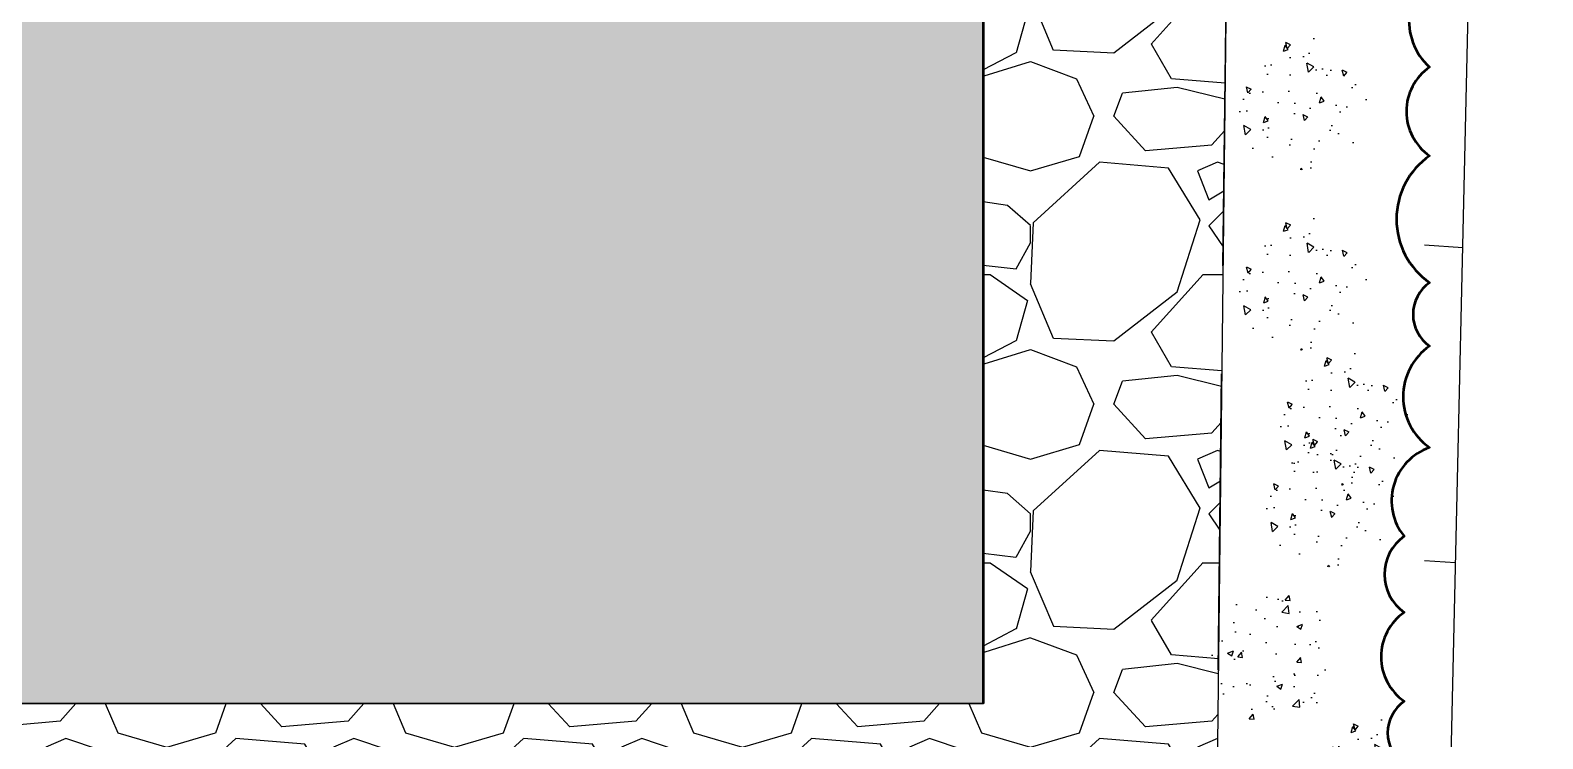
# Model space of a CAD drawing. Header units: millimetres. Extents: x 1933 to 24107, y 1228 to 18074.
# Drawn here: x 19422 to 24092, y 5429 to 7616 of the extents above; entities that cross this region are included whole.
import ezdxf

# ---------------------------------------------------------------- set-up
doc = ezdxf.new("R2010")
doc.units = ezdxf.units.MM
doc.layers.add('Walls', color=5, linetype='Continuous', lineweight=30)

msp = doc.modelspace()

# ---------------------------------------------------------------- hatches: boundary and pattern name
at = {"true_color": 0x333234}
h = msp.add_hatch(dxfattribs=at)
h.set_pattern_fill('GRAVEL', color=250, scale=35, style=0)
h.set_pattern_definition([(228.0128, (3586.27, 2899.596), (-7112, -8001), [119.603, -11840.67]), (184.96974, (3506.26, 2810.696), (10667.999996, 889.00005), [205.242, -20318.917]), (132.51045, (3301.79, 2792.916), (8890, -9779), [144.719, -14327.153]), (267.27369, (2955.08, 2570.666), (889, 17780), [186.902, -18503.253]), (292.83365, (2946.19, 2383.976), (-4445, 10668), [183.272, -18143.933]), (357.27369, (3017.31, 2215.066), (-17780, 889), [186.902, -18503.253]), (37.69424, (3204, 2206.176), (-11557, -8890), [247.168, -24469.59]), (72.25533, (3399.58, 2357.306), (6223, 19558), [233.352, -23101.84]), (121.42957, (3470.7, 2579.556), (-7112, 11557), [187.535, -18565.941]), (175.23636, (3372.91, 2739.576), (9779, -889), [214.1, -10490.878]), (222.39744, (3159.55, 2757.356), (-10668, -9779), [276.877, -27410.87]), (138.81407, (3835.19, 2561.776), (-6223, 5334), [94.502, -9355.698]), (171.46923, (3764.07, 2624.006), (11557, -1778), [179.789, -17799.124]), (225, (3586.3, 2650.7), (-1e-13, -889), [125.723, -1131.513]), (203.1986, (3524.04, 2757.36), (4445, 1778), [67.704, -6702.718]), (291.8014, (3461.81, 2730.69), (-889, 2667), [95.748, -4691.664]), (30.96376, (3497.37, 2641.79), (2667, 1778), [155.512, -5028.204]), (161.565, (3630.72, 2721.8), (1778, -889), [112.45, -2698.814]), (16.38954, (2946.19, 2730.686), (8890, 2667), [157.53, -15595.59]), (70.34618, (3097.32, 2775.136), (-3556, -9779), [132.16, -13083.775]), (293.1986, (3630.72, 2899.6), (-1778, 4445), [135.408, -6635.014]), (343.61046, (3684.06, 2775.136), (-8890, 2667), [157.53, -15595.59]), (339.44395, (2946.19, 2179.51), (-4445, 1778), [151.912, -7443.707]), (294.77514, (3088.43, 2126.166), (-4445, 9779), [127.285, -12601.258]), (66.8014, (3639.61, 2010.6), (1778, 4445), [135.408, -6635.014]), (17.35402, (3692.95, 2135.056), (-11557, -3556), [149.024, -14753.332]), (69.44395, (3204, 2010.6), (-1778, -4445), [75.956, -7519.663]), (101.3099, (3586.27, 2010.6), (-889, 3556), [45.33, -4487.698]), (165.9638, (3577.38, 2055.05), (2667, -889), [183.272, -3482.17]), (186.009, (3399.58, 2099.496), (8890, 889), [169.843, -16814.478]), (303.6901, (3497.37, 2561.78), (-889, 1778), [128.213, -3077.122]), (353.15723, (3568.49, 2455.096), (15113, -1778), [223.845, -22160.603]), (60.9454, (3790.74, 2428.43), (-3556, -6223), [91.528, -9061.287]), (90, (3835.2, 2508.4), (-889, 889), [53.34, -835.66]), (120.25644, (3381.8, 2126.166), (3556, -6223), [123.503, -12226.88]), (48.0128, (3319.57, 2232.846), (7112, 8001), [239.205, -11721.067]), (0, (3479.6, 2410.65), (889, 889), [231.14, -657.86]), (325.30485, (3710.73, 2410.646), (8890, -6223), [140.563, -13915.76]), (254.0546, (3826.3, 2330.64), (-889, -3556), [129.44, -6342.578]), (207.64598, (3790.74, 2206.176), (-16891, -8890), [210.75, -20864.363]), (175.42608, (3604.05, 2108.386), (-11557, 889), [222.96, -22073.046])])
h.paths.add_polyline_path([(22364.6, 5538.1), (19365.4, 5538.1), (19365.4, 4700.2), (23079.1, 4700.2), (23168.9, 12477.5), (22364.6, 12477.5)])
h = msp.add_hatch(color=250, dxfattribs=at)
h.dxf.hatch_style = 1
h.paths.add_polyline_path([(16414.9, 10213.8), (22364.6, 10213.8), (22364.6, 5538.1), (16414.9, 5538.1)])
at = {"lineweight": 25}
h = msp.add_hatch(dxfattribs=at)
h.set_pattern_fill('AR-CONC', color=50, angle=53.5021, style=0)
h.set_pattern_definition([(103.5021, (-20590.15, -73991.89), (121.1753, 136.9739), [19.05, -209.55]), (48.5021, (-20590.15, -73991.89), (-174.54856, 85.30825), [15.24, -167.64]), (153.9531, (-20580.06, -73980.48), (-53.37216, 222.28218), [16.19, -178.09]), (99.6863, (-20631, -73961.67), (195.03293, 192.90817), [28.575, -314.325]), (150.1377, (-20614.74, -73945.6), (-57.6937, 338.0113), [24.285, -267.135]), (44.6861, (-20631, -73961.67), (-57.6931, 338.0113), [22.86, -251.46]), (74.5021, (-20605.67, -73948.81), (172.38858, 61.05312), [19.05, -209.55]), (19.5021, (-20605.67, -73948.81), (-111.30535, 159.2351), [15.24, -167.64]), (124.9535, (-20591.3, -73943.72), (61.08266, 220.28813), [16.19, -178.09]), (91.0021, (-20590.154, -73991.89), (-66.134912, 52.775633), [0, -165.608, 0, -170.18, 0, -168.275]), (61.0021, (-20590.15, -73991.89), (-40.78914, 113.30164), [0, -97.028, 0, -161.798, 0, -64.135]), (21.0021, (-20623.845, -74037.42), (85.253593, 105.59097), [0, -63.5, 0, -198.12, 0, -262.89]), (11.0021, (-20638.95, -74057.84), (67.66643, 134.2014), [0, -82.55, 0, -131.572, 0, -186.69])])
edge = h.paths.add_edge_path()
edge.add_arc((23347.6, 7391.9), 207.5, 53.5021, 413.5021)
h = msp.add_hatch(dxfattribs=at)
h.set_pattern_fill('AR-CONC', color=30, angle=53.5021, style=0)
h.set_pattern_definition([(103.5021, (-20589.85, -74547.92), (121.1753, 136.9739), [19.05, -209.55]), (48.5021, (-20589.85, -74547.92), (-174.54856, 85.30825), [15.24, -167.64]), (153.9531, (-20579.76, -74536.5), (-53.37216, 222.28218), [16.19, -178.09]), (99.6863, (-20630.7, -74517.7), (195.03293, 192.90817), [28.575, -314.325]), (150.1377, (-20614.44, -74501.63), (-57.6937, 338.0113), [24.285, -267.135]), (44.6861, (-20630.7, -74517.7), (-57.6931, 338.0113), [22.86, -251.46]), (74.5021, (-20605.37, -74504.84), (172.38858, 61.05312), [19.05, -209.55]), (19.5021, (-20605.37, -74504.84), (-111.30535, 159.2351), [15.24, -167.64]), (124.9535, (-20591.01, -74499.75), (61.08266, 220.28813), [16.19, -178.09]), (91.0021, (-20589.854, -74547.92), (-66.134912, 52.775633), [0, -165.608, 0, -170.18, 0, -168.275]), (61.0021, (-20589.85, -74547.92), (-40.78914, 113.30164), [0, -97.028, 0, -161.798, 0, -64.135]), (21.0021, (-20623.545, -74593.45), (85.253593, 105.59097), [0, -63.5, 0, -198.12, 0, -262.89]), (11.0021, (-20638.65, -74613.87), (67.66643, 134.2014), [0, -82.55, 0, -131.572, 0, -186.69])])
edge = h.paths.add_edge_path()
edge.add_arc((23347.9, 6835.9), 207.5, 53.5021, 413.5021)
h = msp.add_hatch(dxfattribs=at)
h.set_pattern_fill('AR-CONC', color=6, angle=53.5021, style=0)
h.set_pattern_definition([(103.5021, (-20463.16, -74964.46), (121.1753, 136.9739), [19.05, -209.55]), (48.5021, (-20463.16, -74964.46), (-174.54856, 85.30825), [15.24, -167.64]), (153.9531, (-20453.06, -74953.05), (-53.37216, 222.28218), [16.19, -178.09]), (99.6863, (-20504, -74934.25), (195.03293, 192.90817), [28.575, -314.325]), (150.1377, (-20487.74, -74918.17), (-57.6937, 338.0113), [24.285, -267.135]), (44.6861, (-20504, -74934.25), (-57.6931, 338.0113), [22.86, -251.46]), (74.5021, (-20478.68, -74921.38), (172.38858, 61.05312), [19.05, -209.55]), (19.5021, (-20478.68, -74921.38), (-111.30535, 159.2351), [15.24, -167.64]), (124.9535, (-20464.31, -74916.3), (61.08266, 220.28813), [16.19, -178.09]), (91.0021, (-20463.156, -74964.46), (-66.134912, 52.775633), [0, -165.608, 0, -170.18, 0, -168.275]), (61.0021, (-20463.16, -74964.46), (-40.78914, 113.30164), [0, -97.028, 0, -161.798, 0, -64.135]), (21.0021, (-20496.85, -75009.995), (85.253593, 105.59097), [0, -63.5, 0, -198.12, 0, -262.89]), (11.0021, (-20511.95, -75030.41), (67.66643, 134.2014), [0, -82.55, 0, -131.572, 0, -186.69])])
edge = h.paths.add_edge_path()
edge.add_arc((23474.6, 6419.4), 207.5, 53.5021, 413.5021)
h = msp.add_hatch(dxfattribs=at)
h.set_pattern_fill('AR-CONC', color=30, angle=53.5021, style=0)
h.set_pattern_definition([(103.5021, (-20506.19, -75216.78), (121.1753, 136.9739), [19.05, -209.55]), (48.5021, (-20506.19, -75216.78), (-174.54856, 85.30825), [15.24, -167.64]), (153.9531, (-20496.09, -75205.37), (-53.37216, 222.28218), [16.19, -178.09]), (99.6863, (-20547.02, -75186.57), (195.03293, 192.90817), [28.575, -314.325]), (150.1377, (-20530.77, -75170.5), (-57.6937, 338.0113), [24.285, -267.135]), (44.6861, (-20547.02, -75186.57), (-57.6931, 338.0113), [22.86, -251.46]), (74.5021, (-20521.71, -75173.7), (172.38858, 61.05312), [19.05, -209.55]), (19.5021, (-20521.7, -75173.7), (-111.30535, 159.2351), [15.24, -167.64]), (124.9535, (-20507.34, -75168.62), (61.08266, 220.28813), [16.19, -178.09]), (91.0021, (-20506.19, -75216.784), (-66.134912, 52.775633), [0, -165.608, 0, -170.18, 0, -168.275]), (61.0021, (-20506.19, -75216.78), (-40.78914, 113.30164), [0, -97.028, 0, -161.798, 0, -64.135]), (21.0021, (-20539.88, -75262.32), (85.253593, 105.59097), [0, -63.5, 0, -198.12, 0, -262.89]), (11.0021, (-20554.99, -75282.74), (67.66643, 134.2014), [0, -82.55, 0, -131.572, 0, -186.69])])
edge = h.paths.add_edge_path()
edge.add_arc((23431.6, 6167), 207.5, 53.5021, 413.5021)
at = {"lineweight": 25, "true_color": 0x000000}
h = msp.add_hatch(dxfattribs=at)
h.set_pattern_fill('AR-CONC', color=18, style=0)
edge = h.paths.add_edge_path()
edge.add_arc((23264.9, 5674.2), 207.5, 53.5021, 413.5021)
at = {"lineweight": 25}
h = msp.add_hatch(dxfattribs=at)
h.set_pattern_fill('AR-CONC', color=30, angle=53.5021, style=0)
h.set_pattern_definition([(103.5021, (-20380.69, -76094.67), (121.1753, 136.9739), [19.05, -209.55]), (48.5021, (-20380.69, -76094.67), (-174.54856, 85.30825), [15.24, -167.64]), (153.9531, (-20370.59, -76083.26), (-53.37216, 222.28218), [16.19, -178.09]), (99.6863, (-20421.53, -76064.45), (195.03293, 192.90817), [28.575, -314.325]), (150.1377, (-20405.27, -76048.38), (-57.6937, 338.0113), [24.285, -267.135]), (44.6861, (-20421.53, -76064.45), (-57.6931, 338.0113), [22.86, -251.46]), (74.5021, (-20396.21, -76051.59), (172.38858, 61.05312), [19.05, -209.55]), (19.5021, (-20396.2, -76051.59), (-111.30535, 159.2351), [15.24, -167.64]), (124.9535, (-20381.84, -76046.5), (61.08266, 220.28813), [16.19, -178.09]), (91.0021, (-20380.69, -76094.67), (-66.134912, 52.775633), [0, -165.608, 0, -170.18, 0, -168.275]), (61.0021, (-20380.69, -76094.67), (-40.78914, 113.30164), [0, -97.028, 0, -161.798, 0, -64.135]), (21.0021, (-20414.38, -76140.2), (85.253593, 105.59097), [0, -63.5, 0, -198.12, 0, -262.89]), (11.0021, (-20429.49, -76160.62), (67.66643, 134.2014), [0, -82.55, 0, -131.572, 0, -186.69])])
edge = h.paths.add_edge_path()
edge.add_arc((23557.1, 5289.2), 207.5, 53.5021, 413.5021)

# ---------------------------------------------------------------- linework, layer by layer
for p, q in [((23731, 2012.8), (24092, 17592.3)), ((23726.9, 6953.1), (23845.3, 6945.2)), ((23726.9, 5979.3), (23822.8, 5972.9))]:
    msp.add_line(p, q)
at = {"lineweight": 50}
msp.add_line((22364.6, 12477.5), (22364.6, 5538.1), dxfattribs=at)
at = {"color": 1}
for p, q in [((23104.4, 6888.3), (23123.6, 8549.6)), ((23090, 5641.4), (23100.5, 6555.1))]:
    msp.add_line(p, q, dxfattribs=at)
at = {"color": 250, "true_color": 0x333234}
msp.add_lwpolyline([(22364.6, 12477.5), (23168.9, 12477.5), (23079.1, 4700.2), (19365.4, 4700.2), (19365.4, 5538.1), (22364.6, 5538.1), (22364.6, 12477.5)], dxfattribs=at)
at = {"color": 92, "lineweight": 50}
msp.add_lwpolyline([(23898.9, 8989.2, 0.520567), (23898.9, 8636.9, 0.520567), (23898.9, 8441.3, 0.520567), (23859.8, 8245.6, 0.520567), (23820.6, 8010.8, 0.520567), (23781.5, 7815.1, 0.520567), (23742.3, 7502, 0.520567), (23742.3, 7228.1, 0.520567), (23742.3, 6836.7, 0.520567), (23742.3, 6641.1, 0.520567), (23742.3, 6328, 0.520567), (23664, 6054, 0.520567), (23664, 5819.2, 0.520567), (23664, 5545.3, 0.520567), (23664, 5349.6, 0.520567), (23664, 4958.2, 0.520567), (23664, 4801.7, 0.520567), (23664, 4606, 0.520567), (23664, 4332.1, 0.124706), (23587.3, 4243.2, 0.124706)], format="xyb", dxfattribs=at)
at = {"layer": 'Walls'}
msp.add_lwpolyline([(16414.9, 10213.8), (22364.6, 10213.8), (22364.6, 5538.1), (16414.9, 5538.1)], close=True, dxfattribs=at)

doc.saveas('drawing.dxf')
